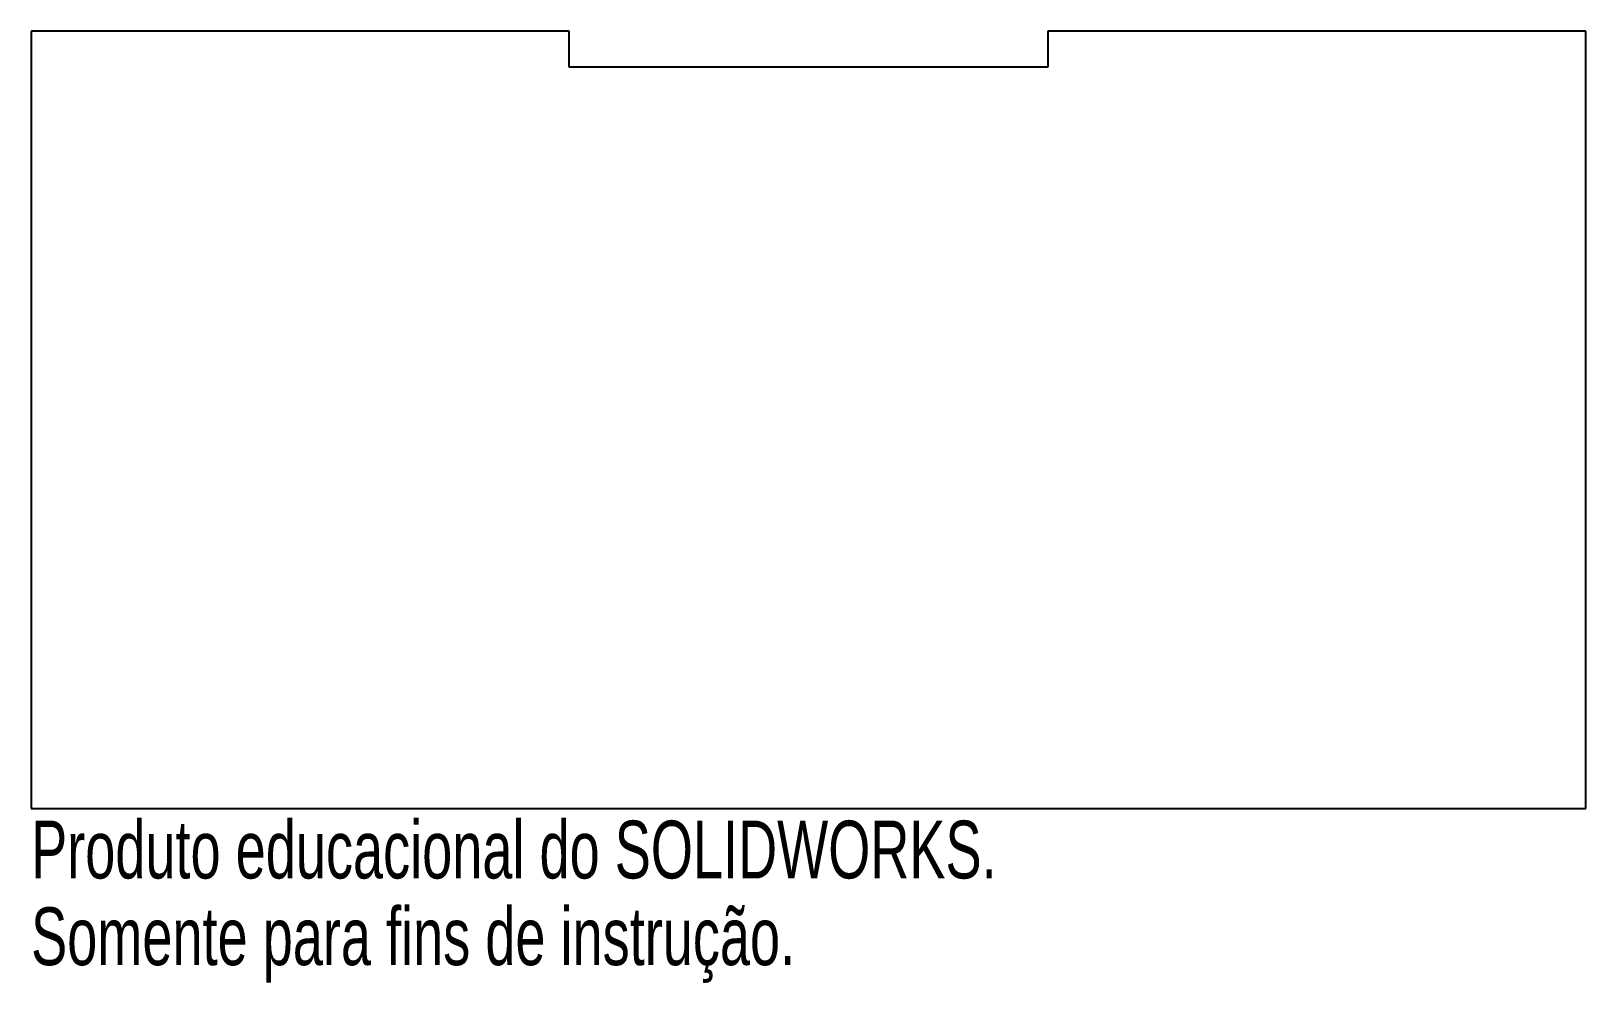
# Model space of a CAD drawing. Header units: millimetres. Extents: x -5.3 to 7.7, y -3.8 to 4.1.
import ezdxf

# ---------------------------------------------------------------- set-up
doc = ezdxf.new("R2010")
doc.units = ezdxf.units.MM
doc.styles.add('SLDTEXTSTYLE0', font='TXT', dxfattribs={"width": 0.7})

msp = doc.modelspace()

# ---------------------------------------------------------------- linework, layer by layer
at = {"color": 7, "linetype": 'Continuous', "lineweight": 25}
for p, q in [((-0.794, 4.148), (-5.294, 4.148)), ((-5.294, 4.148), (-5.294, -2.352)), ((-0.794, 3.848), (-0.794, 4.148)), ((3.206, 4.148), (3.206, 3.848)), ((7.706, 4.148), (3.206, 4.148)), ((7.706, -2.352), (7.706, 4.148)), ((3.206, 3.848), (-0.794, 3.848)), ((-5.294, -2.352), (7.706, -2.352))]:
    msp.add_line(p, q, dxfattribs=at)

# ---------------------------------------------------------------- texts
at = {"color": 7, "linetype": 'Continuous', "char_height": 0.48336, "attachment_point": 1, "style": 'SLDTEXTSTYLE0'}
for s, insert in [('Produto educacional do SOLIDWORKS.', (-5.294, -2.454)), ('Somente para fins de instrução.', (-5.294, -3.179))]:
    msp.add_mtext(s, dxfattribs=dict(at, insert=insert))

doc.saveas('drawing.dxf')
